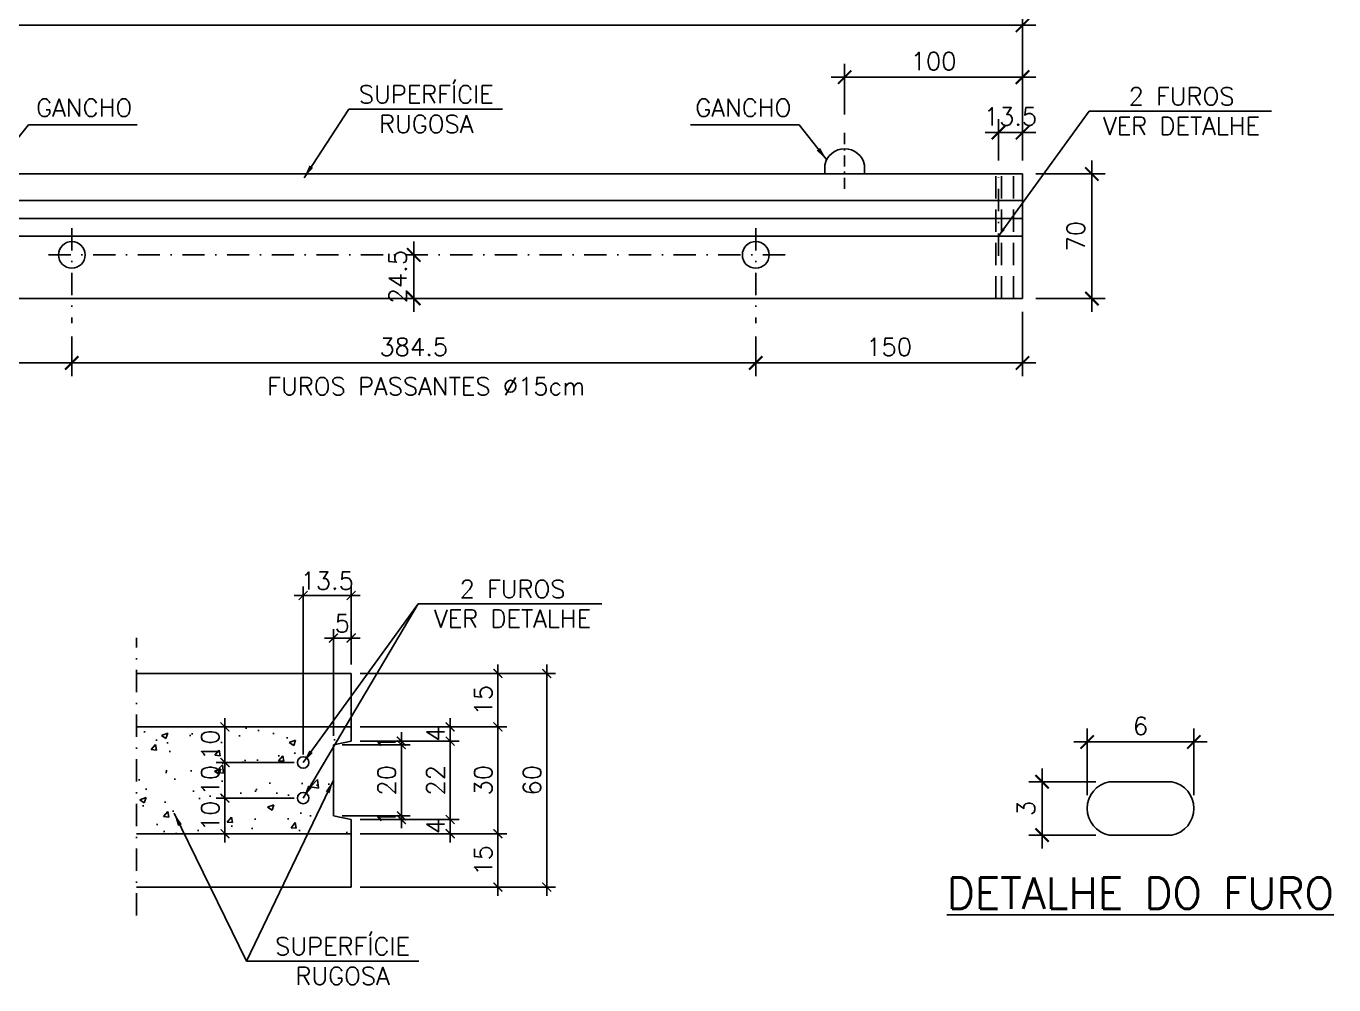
# Model space of a CAD drawing. Header units: centimetres. Extents: x 1658 to 6058, y 7962 to 9447.
# Drawn here: x 2266 to 3001, y 8401 to 8939 of the extents above; entities that cross this region are included whole.
import ezdxf

# ---------------------------------------------------------------- set-up
doc = ezdxf.new("R2010")
doc.units = ezdxf.units.CM
doc.header["$LTSCALE"] = 50
doc.header["$MEASUREMENT"] = 0
doc.header["$PDMODE"] = 67
doc.linetypes.add('DASHDOT', pattern=[1, 0.5, -0.25, 0, -0.25])
doc.linetypes.add('HIDDEN', pattern=[0.375, 0.25, -0.125])
for name, color, linetype in [('COTAS-PRECON', 1, 'Continuous'), ('HACHURAS-PRECON', 1, 'Continuous'), ('LINHA TRACEJADO-PRECON', 1, 'HIDDEN'), ('LINHA-01-PRECON', 1, 'Continuous'), ('LINHA-02-PRECON', 2, 'Continuous'), ('LINHA-03-PRECON', 3, 'Continuous'), ('LINHA-04-PRECON', 4, 'Continuous')]:
    doc.layers.add(name, color=color, linetype=linetype)
doc.styles.get("Standard").update_dxf_attribs({"font": 'romans.shx'})
doc.linetypes.add('ZIGZAG', pattern='A,0.0001,-0.2,[131,ltypeshp.shx,S=0.2,R=0,X=-0.2,Y=0],-0.4,[131,ltypeshp.shx,S=0.2,R=180,X=0.2,Y=0],-0.2', length=0.8001)
doc.dimstyles.new('ESC50-25', dxfattribs={"dimscale": 50, "dimtxt": 0.2, "dimasz": 0.1, "dimexe": 0.1, "dimexo": 0.1, "dimgap": 0.065, "dimtad": 1, "dimdec": 1, "dimlfac": 0.5, "dimzin": 12, "dimdsep": 46, "dimtxsty": 'Standard', "dimblk": 'ARCHTICK', "dimcen": 0.09, "dimdle": 0.1, "dimclrd": 256, "dimclre": 256, "dimclrt": 2, "dimaunit": 1, "dimazin": 0, "dimtfac": 1, "dimtdec": 1, "dimtix": 1, "dimtmove": 1, "dimatfit": 3, "dimfxl": 1, "dimtolj": 1, "dimtzin": 0, "dimlwd": -1, "dimlwe": -1, "dimarcsym": 0})
doc.dimstyles.new('ESC50-50', dxfattribs={"dimscale": 50, "dimtxt": 0.2, "dimasz": 0.15, "dimexe": 0.15, "dimexo": 0.15, "dimgap": 0.08, "dimtad": 1, "dimdec": 1, "dimzin": 12, "dimdsep": 46, "dimtxsty": 'Standard', "dimblk": 'ARCHTICK', "dimcen": 0.09, "dimdle": 0.15, "dimclrd": 256, "dimclre": 256, "dimclrt": 2, "dimazin": 3, "dimtfac": 1, "dimtdec": 1, "dimtix": 1, "dimtmove": 2, "dimatfit": 2, "dimfxl": 0.15, "dimtolj": 1, "dimtzin": 0, "dimarcsym": 0})
doc.dimstyles.new('ESC50-50 (10x)', dxfattribs={"dimscale": 50, "dimtxt": 0.2, "dimasz": 0.15, "dimexe": 0.15, "dimexo": 0.15, "dimgap": 0.08, "dimtad": 1, "dimlfac": 0.1, "dimzin": 12, "dimdsep": 46, "dimtxsty": 'Standard', "dimblk": 'ARCHTICK', "dimcen": 0.09, "dimdle": 0.15, "dimclrd": 256, "dimclre": 256, "dimclrt": 2, "dimazin": 3, "dimtfac": 1, "dimtix": 1, "dimtmove": 0, "dimatfit": 2, "dimfxl": 0.15, "dimtolj": 1, "dimtzin": 0, "dimarcsym": 0})

# ---------------------------------------------------------------- blocks, each defined once
blk = doc.blocks.new('_ArchTick')
at = {"color": 0, "linetype": 'ByBlock', "const_width": 0.15}
blk.add_lwpolyline([(-0.5, -0.5), (0.5, 0.5)], dxfattribs=at)
blk = doc.blocks.new('*D20')
at = {"layer": 'Defpoints', "color": 0, "transparency": 16777216}
for p in [(2922.65, 8537.09), (2862.65, 8499.76), (2922.65, 8499.76)]:
    blk.add_point(p, dxfattribs=at)
at = {"layer": 'LINHA-01-PRECON', "lineweight": -2, "transparency": 16777216}
for p, q in [((2862.65, 8507.26), (2862.65, 8544.59)), ((2922.65, 8507.26), (2922.65, 8544.59)), ((2855.15, 8537.09), (2930.15, 8537.09))]:
    blk.add_line(p, q, dxfattribs=at)
at = {"layer": 'LINHA-01-PRECON', "lineweight": -2, "transparency": 16777216, "xscale": 7.5, "yscale": 7.5, "zscale": 7.5, "rotation": 180}
blk.add_blockref('_ArchTick', (2862.65, 8537.09), dxfattribs=at)
at = {"layer": 'LINHA-01-PRECON', "lineweight": -2, "transparency": 16777216, "xscale": 7.5, "yscale": 7.5, "zscale": 7.5}
blk.add_blockref('_ArchTick', (2922.65, 8537.09), dxfattribs=at)
at = {"layer": 'LINHA-01-PRECON', "color": 2, "transparency": 16777216, "insert": (2892.65, 8546.09), "char_height": 10, "attachment_point": 5}
blk.add_mtext('\\A1;6', dxfattribs=at)
blk = doc.blocks.new('*D21')
at = {"layer": 'Defpoints', "color": 0, "transparency": 16777216}
for p in [(2875.03, 8514.76), (2837.27, 8484.76), (2875.03, 8484.76)]:
    blk.add_point(p, dxfattribs=at)
at = {"layer": 'LINHA-01-PRECON', "lineweight": -2, "transparency": 16777216}
for p, q in [((2837.27, 8522.26), (2837.27, 8477.26)), ((2867.53, 8514.76), (2829.77, 8514.76)), ((2867.53, 8484.76), (2829.77, 8484.76))]:
    blk.add_line(p, q, dxfattribs=at)
at = {"layer": 'LINHA-01-PRECON', "lineweight": -2, "transparency": 16777216, "xscale": 7.5, "yscale": 7.5, "zscale": 7.5}
for p, rotation in [((2837.27, 8514.76), 90), ((2837.27, 8484.76), 270)]:
    blk.add_blockref('_ArchTick', p, dxfattribs=dict(at, rotation=rotation))
at = {"layer": 'LINHA-01-PRECON', "color": 2, "transparency": 16777216, "insert": (2828.27, 8499.76), "char_height": 10, "attachment_point": 5, "rotation": 90}
blk.add_mtext('\\A1;3', dxfattribs=at)
blk = doc.blocks.new('*D25')
at = {"layer": 'COTAS-PRECON', "lineweight": -2, "transparency": 16777216}
for p, q in [((2141.81, 8863.81), (2141.81, 8947.36)), ((2826.31, 8863.81), (2826.31, 8947.36)), ((2134.31, 8939.86), (2833.81, 8939.86))]:
    blk.add_line(p, q, dxfattribs=at)
at = {"layer": 'Defpoints', "color": 0, "transparency": 16777216}
for p in [(2826.31, 8939.86), (2141.81, 8856.31), (2826.31, 8856.31)]:
    blk.add_point(p, dxfattribs=at)
at = {"layer": 'COTAS-PRECON', "lineweight": -2, "transparency": 16777216, "xscale": 7.5, "yscale": 7.5, "zscale": 7.5, "rotation": 180}
blk.add_blockref('_ArchTick', (2141.81, 8939.86), dxfattribs=at)
at = {"layer": 'COTAS-PRECON', "lineweight": -2, "transparency": 16777216, "xscale": 7.5, "yscale": 7.5, "zscale": 7.5}
blk.add_blockref('_ArchTick', (2826.31, 8939.86), dxfattribs=at)
at = {"layer": 'COTAS-PRECON', "color": 2, "transparency": 16777216, "insert": (2484.06, 8948.86), "char_height": 10, "attachment_point": 5}
blk.add_mtext('\\A1;684.5', dxfattribs=at)
blk = doc.blocks.new('*D41')
at = {"layer": 'COTAS-PRECON', "lineweight": -2, "transparency": 16777216}
for p, q in [((2865.27, 8863.81), (2865.27, 8778.81)), ((2833.81, 8856.31), (2872.77, 8856.31)), ((2833.81, 8786.31), (2872.77, 8786.31))]:
    blk.add_line(p, q, dxfattribs=at)
at = {"layer": 'Defpoints', "color": 0, "transparency": 16777216}
for p in [(2826.31, 8856.31), (2826.31, 8786.31), (2865.27, 8786.31)]:
    blk.add_point(p, dxfattribs=at)
at = {"layer": 'COTAS-PRECON', "lineweight": -2, "transparency": 16777216, "xscale": 7.5, "yscale": 7.5, "zscale": 7.5}
for p, rotation in [((2865.27, 8856.31), 90), ((2865.27, 8786.31), 270)]:
    blk.add_blockref('_ArchTick', p, dxfattribs=dict(at, rotation=rotation))
at = {"layer": 'COTAS-PRECON', "color": 2, "transparency": 16777216, "insert": (2856.27, 8821.31), "char_height": 10, "attachment_point": 5, "rotation": 90}
blk.add_mtext('\\A1;70', dxfattribs=at)
blk = doc.blocks.new('*D42')
at = {"layer": 'COTAS-PRECON', "lineweight": -2, "transparency": 16777216}
for p, q in [((2726.31, 8889.78), (2726.31, 8918.18)), ((2826.31, 8863.81), (2826.31, 8918.18)), ((2833.81, 8910.68), (2718.81, 8910.68))]:
    blk.add_line(p, q, dxfattribs=at)
at = {"layer": 'Defpoints', "color": 0, "transparency": 16777216}
for p in [(2726.31, 8910.68), (2726.31, 8882.28), (2826.31, 8856.31)]:
    blk.add_point(p, dxfattribs=at)
at = {"layer": 'COTAS-PRECON', "lineweight": -2, "transparency": 16777216, "xscale": 7.5, "yscale": 7.5, "zscale": 7.5, "rotation": 180}
blk.add_blockref('_ArchTick', (2726.31, 8910.68), dxfattribs=at)
at = {"layer": 'COTAS-PRECON', "lineweight": -2, "transparency": 16777216, "xscale": 7.5, "yscale": 7.5, "zscale": 7.5}
blk.add_blockref('_ArchTick', (2826.31, 8910.68), dxfattribs=at)
at = {"layer": 'COTAS-PRECON', "color": 2, "transparency": 16777216, "insert": (2776.31, 8919.68), "char_height": 10, "attachment_point": 5}
blk.add_mtext('\\A1;100', dxfattribs=at)
blk = doc.blocks.new('*D43')
at = {"layer": 'COTAS-PRECON', "lineweight": -2, "transparency": 16777216}
for p, q in [((2812.79, 8863.81), (2812.79, 8887.07)), ((2826.31, 8863.81), (2826.31, 8887.07)), ((2812.79, 8879.57), (2805.29, 8879.57)), ((2826.31, 8879.57), (2812.79, 8879.57)), ((2826.31, 8879.57), (2833.81, 8879.57))]:
    blk.add_line(p, q, dxfattribs=at)
at = {"layer": 'Defpoints', "color": 0, "transparency": 16777216}
for p in [(2812.79, 8879.57), (2812.79, 8856.31), (2826.31, 8856.31)]:
    blk.add_point(p, dxfattribs=at)
at = {"layer": 'COTAS-PRECON', "lineweight": -2, "transparency": 16777216, "xscale": 7.5, "yscale": 7.5, "zscale": 7.5}
blk.add_blockref('_ArchTick', (2812.79, 8879.57), dxfattribs=at)
at = {"layer": 'COTAS-PRECON', "lineweight": -2, "transparency": 16777216, "xscale": 7.5, "yscale": 7.5, "zscale": 7.5, "rotation": 180}
blk.add_blockref('_ArchTick', (2826.31, 8879.57), dxfattribs=at)
at = {"layer": 'COTAS-PRECON', "color": 2, "transparency": 16777216, "insert": (2819.55, 8888.57), "char_height": 10, "attachment_point": 5}
blk.add_mtext('\\A1;13.5', dxfattribs=at)
blk = doc.blocks.new('*D94')
at = {"layer": 'COTAS-PRECON', "transparency": 16777216}
for p, q in [((2531.37, 8580.56), (2531.37, 8540.56)), ((2453.89, 8575.56), (2536.37, 8575.56)), ((2453.89, 8545.56), (2536.37, 8545.56))]:
    blk.add_line(p, q, dxfattribs=at)
at = {"layer": 'Defpoints', "color": 0, "transparency": 16777216}
for p in [(2448.89, 8575.56), (2448.89, 8545.56), (2531.37, 8545.56)]:
    blk.add_point(p, dxfattribs=at)
at = {"layer": 'COTAS-PRECON', "transparency": 16777216, "xscale": 5, "yscale": 5, "zscale": 5}
for p, rotation in [((2531.37, 8575.56), 90), ((2531.37, 8545.56), 270)]:
    blk.add_blockref('_ArchTick', p, dxfattribs=dict(at, rotation=rotation))
at = {"layer": 'COTAS-PRECON', "color": 2, "transparency": 16777216, "insert": (2523.12, 8560.56), "char_height": 10, "attachment_point": 5, "rotation": 90}
blk.add_mtext('\\A1;15', dxfattribs=at)
blk = doc.blocks.new('*D98')
at = {"layer": 'COTAS-PRECON', "transparency": 16777216}
for p, q in [((2531.37, 8550.56), (2531.37, 8480.56)), ((2453.89, 8545.56), (2536.37, 8545.56)), ((2453.89, 8485.56), (2536.37, 8485.56))]:
    blk.add_line(p, q, dxfattribs=at)
at = {"layer": 'Defpoints', "color": 0, "transparency": 16777216}
for p in [(2448.89, 8545.56), (2448.89, 8485.56), (2531.37, 8485.56)]:
    blk.add_point(p, dxfattribs=at)
at = {"layer": 'COTAS-PRECON', "transparency": 16777216, "xscale": 5, "yscale": 5, "zscale": 5}
for p, rotation in [((2531.37, 8545.56), 90), ((2531.37, 8485.56), 270)]:
    blk.add_blockref('_ArchTick', p, dxfattribs=dict(at, rotation=rotation))
at = {"layer": 'COTAS-PRECON', "color": 2, "transparency": 16777216, "insert": (2523.12, 8515.56), "char_height": 10, "attachment_point": 5, "rotation": 90}
blk.add_mtext('\\A1;30', dxfattribs=at)
blk = doc.blocks.new('*D99')
at = {"layer": 'COTAS-PRECON', "transparency": 16777216}
for p, q in [((2453.89, 8485.56), (2536.37, 8485.56)), ((2531.37, 8490.56), (2531.37, 8450.56)), ((2453.89, 8455.56), (2536.37, 8455.56))]:
    blk.add_line(p, q, dxfattribs=at)
at = {"layer": 'Defpoints', "color": 0, "transparency": 16777216}
for p in [(2448.89, 8485.56), (2448.89, 8455.56), (2531.37, 8455.56)]:
    blk.add_point(p, dxfattribs=at)
at = {"layer": 'COTAS-PRECON', "transparency": 16777216, "xscale": 5, "yscale": 5, "zscale": 5}
for p, rotation in [((2531.37, 8485.56), 90), ((2531.37, 8455.56), 270)]:
    blk.add_blockref('_ArchTick', p, dxfattribs=dict(at, rotation=rotation))
at = {"layer": 'COTAS-PRECON', "color": 2, "transparency": 16777216, "insert": (2523.12, 8470.56), "char_height": 10, "attachment_point": 5, "rotation": 90}
blk.add_mtext('\\A1;15', dxfattribs=at)
blk = doc.blocks.new('*D100')
at = {"layer": 'COTAS-PRECON', "transparency": 16777216}
for p, q in [((2504.51, 8545.56), (2504.51, 8550.56)), ((2453.89, 8545.56), (2509.51, 8545.56)), ((2504.51, 8545.56), (2504.51, 8537.56)), ((2453.89, 8537.56), (2509.51, 8537.56)), ((2504.51, 8537.56), (2504.51, 8532.56))]:
    blk.add_line(p, q, dxfattribs=at)
at = {"layer": 'Defpoints', "color": 0, "transparency": 16777216}
for p in [(2448.89, 8545.56), (2448.89, 8537.56), (2504.51, 8537.56)]:
    blk.add_point(p, dxfattribs=at)
at = {"layer": 'COTAS-PRECON', "transparency": 16777216, "xscale": 5, "yscale": 5, "zscale": 5}
for p, rotation in [((2504.51, 8545.56), 270), ((2504.51, 8537.56), 90)]:
    blk.add_blockref('_ArchTick', p, dxfattribs=dict(at, rotation=rotation))
at = {"layer": 'COTAS-PRECON', "color": 2, "transparency": 16777216, "insert": (2496.26, 8541.56), "char_height": 10, "attachment_point": 5, "rotation": 90}
blk.add_mtext('\\A1;4', dxfattribs=at)
blk = doc.blocks.new('*D101')
at = {"layer": 'COTAS-PRECON', "transparency": 16777216}
for p, q in [((2453.89, 8537.56), (2509.51, 8537.56)), ((2504.51, 8542.56), (2504.51, 8488.56)), ((2453.89, 8493.56), (2509.51, 8493.56))]:
    blk.add_line(p, q, dxfattribs=at)
at = {"layer": 'Defpoints', "color": 0, "transparency": 16777216}
for p in [(2448.89, 8537.56), (2448.89, 8493.56), (2504.51, 8493.56)]:
    blk.add_point(p, dxfattribs=at)
at = {"layer": 'COTAS-PRECON', "transparency": 16777216, "xscale": 5, "yscale": 5, "zscale": 5}
for p, rotation in [((2504.51, 8537.56), 90), ((2504.51, 8493.56), 270)]:
    blk.add_blockref('_ArchTick', p, dxfattribs=dict(at, rotation=rotation))
at = {"layer": 'COTAS-PRECON', "color": 2, "transparency": 16777216, "insert": (2496.26, 8515.56), "char_height": 10, "attachment_point": 5, "rotation": 90}
blk.add_mtext('\\A1;22', dxfattribs=at)
blk = doc.blocks.new('*D102')
at = {"layer": 'COTAS-PRECON', "transparency": 16777216}
for p, q in [((2453.89, 8493.56), (2509.51, 8493.56)), ((2504.51, 8493.56), (2504.51, 8498.56)), ((2504.51, 8493.56), (2504.51, 8485.56)), ((2453.89, 8485.56), (2509.51, 8485.56)), ((2504.51, 8485.56), (2504.51, 8480.56))]:
    blk.add_line(p, q, dxfattribs=at)
at = {"layer": 'Defpoints', "color": 0, "transparency": 16777216}
for p in [(2448.89, 8493.56), (2448.89, 8485.56), (2504.51, 8485.56)]:
    blk.add_point(p, dxfattribs=at)
at = {"layer": 'COTAS-PRECON', "transparency": 16777216, "xscale": 5, "yscale": 5, "zscale": 5}
for p, rotation in [((2504.51, 8493.56), 270), ((2504.51, 8485.56), 90)]:
    blk.add_blockref('_ArchTick', p, dxfattribs=dict(at, rotation=rotation))
at = {"layer": 'COTAS-PRECON', "color": 2, "transparency": 16777216, "insert": (2496.26, 8489.56), "char_height": 10, "attachment_point": 5, "rotation": 90}
blk.add_mtext('\\A1;4', dxfattribs=at)
blk = doc.blocks.new('*D103')
at = {"layer": 'COTAS-PRECON', "transparency": 16777216}
for p, q in [((2558.81, 8580.56), (2558.81, 8450.56)), ((2453.89, 8575.56), (2563.81, 8575.56)), ((2453.89, 8455.56), (2563.81, 8455.56))]:
    blk.add_line(p, q, dxfattribs=at)
at = {"layer": 'Defpoints', "color": 0, "transparency": 16777216}
for p in [(2448.89, 8575.56), (2448.89, 8455.56), (2558.81, 8455.56)]:
    blk.add_point(p, dxfattribs=at)
at = {"layer": 'COTAS-PRECON', "transparency": 16777216, "xscale": 5, "yscale": 5, "zscale": 5}
for p, rotation in [((2558.81, 8575.56), 90), ((2558.81, 8455.56), 270)]:
    blk.add_blockref('_ArchTick', p, dxfattribs=dict(at, rotation=rotation))
at = {"layer": 'COTAS-PRECON', "color": 2, "transparency": 16777216, "insert": (2550.56, 8515.56), "char_height": 10, "attachment_point": 5, "rotation": 90}
blk.add_mtext('\\A1;60', dxfattribs=at)
blk = doc.blocks.new('*D104')
at = {"layer": 'COTAS-PRECON', "transparency": 16777216}
for p, q in [((2438.89, 8595.49), (2433.89, 8595.49)), ((2438.89, 8540.56), (2438.89, 8600.49)), ((2448.89, 8595.49), (2438.89, 8595.49)), ((2448.89, 8580.56), (2448.89, 8600.49)), ((2448.89, 8595.49), (2453.89, 8595.49))]:
    blk.add_line(p, q, dxfattribs=at)
at = {"layer": 'Defpoints', "color": 0, "transparency": 16777216}
for p in [(2438.89, 8595.49), (2448.89, 8575.56), (2438.89, 8535.56)]:
    blk.add_point(p, dxfattribs=at)
at = {"layer": 'COTAS-PRECON', "transparency": 16777216, "xscale": 5, "yscale": 5, "zscale": 5}
blk.add_blockref('_ArchTick', (2438.89, 8595.49), dxfattribs=at)
at = {"layer": 'COTAS-PRECON', "transparency": 16777216, "xscale": 5, "yscale": 5, "zscale": 5, "rotation": 180}
blk.add_blockref('_ArchTick', (2448.89, 8595.49), dxfattribs=at)
at = {"layer": 'COTAS-PRECON', "color": 2, "transparency": 16777216, "insert": (2443.89, 8603.74), "char_height": 10, "attachment_point": 5}
blk.add_mtext('\\A1;5', dxfattribs=at)
blk = doc.blocks.new('*D105')
at = {"layer": 'COTAS-PRECON', "transparency": 16777216}
for p, q in [((2421.89, 8530.56), (2421.89, 8624.44)), ((2448.89, 8580.56), (2448.89, 8624.44)), ((2421.89, 8619.44), (2416.89, 8619.44)), ((2448.89, 8619.44), (2421.89, 8619.44)), ((2448.89, 8619.44), (2453.89, 8619.44))]:
    blk.add_line(p, q, dxfattribs=at)
at = {"layer": 'Defpoints', "color": 0, "transparency": 16777216}
for p in [(2421.89, 8619.44), (2448.89, 8575.56), (2421.89, 8525.56)]:
    blk.add_point(p, dxfattribs=at)
at = {"layer": 'COTAS-PRECON', "transparency": 16777216, "xscale": 5, "yscale": 5, "zscale": 5}
blk.add_blockref('_ArchTick', (2421.89, 8619.44), dxfattribs=at)
at = {"layer": 'COTAS-PRECON', "transparency": 16777216, "xscale": 5, "yscale": 5, "zscale": 5, "rotation": 180}
blk.add_blockref('_ArchTick', (2448.89, 8619.44), dxfattribs=at)
at = {"layer": 'COTAS-PRECON', "color": 2, "transparency": 16777216, "insert": (2435.39, 8627.69), "char_height": 10, "attachment_point": 5}
blk.add_mtext('\\A1;13.5', dxfattribs=at)
blk = doc.blocks.new('*D95')
at = {"layer": 'COTAS-PRECON', "transparency": 16777216}
for p, q in [((2443.89, 8535.56), (2482.09, 8535.56)), ((2453.89, 8537.56), (2482.09, 8537.56)), ((2477.09, 8537.56), (2477.09, 8542.56)), ((2477.09, 8537.56), (2477.09, 8535.56)), ((2477.09, 8535.56), (2477.09, 8530.56))]:
    blk.add_line(p, q, dxfattribs=at)
at = {"layer": 'Defpoints', "color": 0, "transparency": 16777216}
for p in [(2438.89, 8535.56), (2448.89, 8537.56), (2477.09, 8535.56)]:
    blk.add_point(p, dxfattribs=at)
at = {"layer": 'COTAS-PRECON', "transparency": 16777216, "xscale": 5, "yscale": 5, "zscale": 5}
for p, rotation in [((2477.09, 8537.56), 270), ((2477.09, 8535.56), 90)]:
    blk.add_blockref('_ArchTick', p, dxfattribs=dict(at, rotation=rotation))
at = {"layer": 'COTAS-PRECON', "color": 2, "transparency": 16777216, "insert": (2468.84, 8536.56), "char_height": 10, "attachment_point": 5, "rotation": 90}
blk.add_mtext('\\A1;1', dxfattribs=at)
blk = doc.blocks.new('*D96')
at = {"layer": 'COTAS-PRECON', "transparency": 16777216}
for p, q in [((2443.89, 8535.56), (2482.09, 8535.56)), ((2477.09, 8540.56), (2477.09, 8490.56)), ((2443.89, 8495.56), (2482.09, 8495.56))]:
    blk.add_line(p, q, dxfattribs=at)
at = {"layer": 'Defpoints', "color": 0, "transparency": 16777216}
for p in [(2438.89, 8535.56), (2438.89, 8495.56), (2477.09, 8495.56)]:
    blk.add_point(p, dxfattribs=at)
at = {"layer": 'COTAS-PRECON', "transparency": 16777216, "xscale": 5, "yscale": 5, "zscale": 5}
for p, rotation in [((2477.09, 8535.56), 90), ((2477.09, 8495.56), 270)]:
    blk.add_blockref('_ArchTick', p, dxfattribs=dict(at, rotation=rotation))
at = {"layer": 'COTAS-PRECON', "color": 2, "transparency": 16777216, "insert": (2468.84, 8515.56), "char_height": 10, "attachment_point": 5, "rotation": 90}
blk.add_mtext('\\A1;20', dxfattribs=at)
blk = doc.blocks.new('*D97')
at = {"layer": 'COTAS-PRECON', "transparency": 16777216}
for p, q in [((2477.09, 8495.56), (2477.09, 8500.56)), ((2443.89, 8495.56), (2482.09, 8495.56)), ((2453.89, 8493.56), (2482.09, 8493.56)), ((2477.09, 8495.56), (2477.09, 8493.56)), ((2477.09, 8493.56), (2477.09, 8488.56))]:
    blk.add_line(p, q, dxfattribs=at)
at = {"layer": 'Defpoints', "color": 0, "transparency": 16777216}
for p in [(2438.89, 8495.56), (2448.89, 8493.56), (2477.09, 8493.56)]:
    blk.add_point(p, dxfattribs=at)
at = {"layer": 'COTAS-PRECON', "transparency": 16777216, "xscale": 5, "yscale": 5, "zscale": 5}
for p, rotation in [((2477.09, 8495.56), 270), ((2477.09, 8493.56), 90)]:
    blk.add_blockref('_ArchTick', p, dxfattribs=dict(at, rotation=rotation))
at = {"layer": 'COTAS-PRECON', "color": 2, "transparency": 16777216, "insert": (2468.84, 8494.56), "char_height": 10, "attachment_point": 5, "rotation": 90}
blk.add_mtext('\\A1;1', dxfattribs=at)
blk = doc.blocks.new('*D106')
at = {"layer": 'COTAS-PRECON', "transparency": 16777216}
for p, q in [((2377.91, 8545.56), (2377.91, 8550.56)), ((2377.91, 8545.56), (2377.91, 8525.56)), ((2416.89, 8525.56), (2372.91, 8525.56)), ((2377.91, 8525.56), (2377.91, 8520.56))]:
    blk.add_line(p, q, dxfattribs=at)
at = {"layer": 'Defpoints', "color": 0, "transparency": 16777216}
for p in [(2377.91, 8545.56), (2377.91, 8525.56), (2421.89, 8525.56)]:
    blk.add_point(p, dxfattribs=at)
at = {"layer": 'COTAS-PRECON', "transparency": 16777216, "xscale": 5, "yscale": 5, "zscale": 5}
for p, rotation in [((2377.91, 8545.56), 270), ((2377.91, 8525.56), 90)]:
    blk.add_blockref('_ArchTick', p, dxfattribs=dict(at, rotation=rotation))
at = {"layer": 'COTAS-PRECON', "color": 2, "transparency": 16777216, "insert": (2369.66, 8535.56), "char_height": 10, "attachment_point": 5, "rotation": 90}
blk.add_mtext('\\A1;10', dxfattribs=at)
blk = doc.blocks.new('*D107')
at = {"layer": 'COTAS-PRECON', "transparency": 16777216}
for p, q in [((2377.91, 8525.56), (2377.91, 8530.56)), ((2416.89, 8525.56), (2372.91, 8525.56)), ((2377.91, 8525.56), (2377.91, 8505.56)), ((2416.89, 8505.56), (2372.91, 8505.56)), ((2377.91, 8505.56), (2377.91, 8500.56))]:
    blk.add_line(p, q, dxfattribs=at)
at = {"layer": 'Defpoints', "color": 0, "transparency": 16777216}
for p in [(2421.89, 8525.56), (2377.91, 8505.56), (2421.89, 8505.56)]:
    blk.add_point(p, dxfattribs=at)
at = {"layer": 'COTAS-PRECON', "transparency": 16777216, "xscale": 5, "yscale": 5, "zscale": 5}
for p, rotation in [((2377.91, 8525.56), 270), ((2377.91, 8505.56), 90)]:
    blk.add_blockref('_ArchTick', p, dxfattribs=dict(at, rotation=rotation))
at = {"layer": 'COTAS-PRECON', "color": 2, "transparency": 16777216, "insert": (2369.66, 8515.56), "char_height": 10, "attachment_point": 5, "rotation": 90}
blk.add_mtext('\\A1;10', dxfattribs=at)
blk = doc.blocks.new('*D108')
at = {"layer": 'COTAS-PRECON', "transparency": 16777216}
for p, q in [((2377.91, 8505.56), (2377.91, 8510.56)), ((2416.89, 8505.56), (2372.91, 8505.56)), ((2377.91, 8505.56), (2377.91, 8485.56)), ((2377.91, 8485.56), (2377.91, 8480.56))]:
    blk.add_line(p, q, dxfattribs=at)
at = {"layer": 'Defpoints', "color": 0, "transparency": 16777216}
for p in [(2421.89, 8505.56), (2377.91, 8485.56), (2377.91, 8485.56)]:
    blk.add_point(p, dxfattribs=at)
at = {"layer": 'COTAS-PRECON', "transparency": 16777216, "xscale": 5, "yscale": 5, "zscale": 5}
for p, rotation in [((2377.91, 8505.56), 270), ((2377.91, 8485.56), 90)]:
    blk.add_blockref('_ArchTick', p, dxfattribs=dict(at, rotation=rotation))
at = {"layer": 'COTAS-PRECON', "color": 2, "transparency": 16777216, "insert": (2369.66, 8495.56), "char_height": 10, "attachment_point": 5, "rotation": 90}
blk.add_mtext('\\A1;10', dxfattribs=at)
blk = doc.blocks.new('*D162')
at = {"layer": 'COTAS-PRECON', "lineweight": -2, "transparency": 16777216}
for p, q in [((2141.81, 8778.81), (2141.81, 8742.61)), ((2291.81, 8765.03), (2291.81, 8742.61)), ((2134.31, 8750.11), (2299.31, 8750.11))]:
    blk.add_line(p, q, dxfattribs=at)
at = {"layer": 'Defpoints', "color": 0, "transparency": 16777216}
for p in [(2141.81, 8786.31), (2291.81, 8772.53), (2291.81, 8750.11)]:
    blk.add_point(p, dxfattribs=at)
at = {"layer": 'COTAS-PRECON', "lineweight": -2, "transparency": 16777216, "xscale": 7.5, "yscale": 7.5, "zscale": 7.5, "rotation": 180}
blk.add_blockref('_ArchTick', (2141.81, 8750.11), dxfattribs=at)
at = {"layer": 'COTAS-PRECON', "lineweight": -2, "transparency": 16777216, "xscale": 7.5, "yscale": 7.5, "zscale": 7.5}
blk.add_blockref('_ArchTick', (2291.81, 8750.11), dxfattribs=at)
at = {"layer": 'COTAS-PRECON', "color": 2, "transparency": 16777216, "insert": (2216.81, 8759.11), "char_height": 10, "attachment_point": 5}
blk.add_mtext('\\A1;150', dxfattribs=at)
blk = doc.blocks.new('*D163')
at = {"layer": 'COTAS-PRECON', "lineweight": -2, "transparency": 16777216}
for p, q in [((2291.81, 8765.03), (2291.81, 8742.61)), ((2676.31, 8765.03), (2676.31, 8742.61)), ((2284.31, 8750.11), (2683.81, 8750.11))]:
    blk.add_line(p, q, dxfattribs=at)
at = {"layer": 'Defpoints', "color": 0, "transparency": 16777216}
for p in [(2291.81, 8772.53), (2676.31, 8772.53), (2676.31, 8750.11)]:
    blk.add_point(p, dxfattribs=at)
at = {"layer": 'COTAS-PRECON', "lineweight": -2, "transparency": 16777216, "xscale": 7.5, "yscale": 7.5, "zscale": 7.5, "rotation": 180}
blk.add_blockref('_ArchTick', (2291.81, 8750.11), dxfattribs=at)
at = {"layer": 'COTAS-PRECON', "lineweight": -2, "transparency": 16777216, "xscale": 7.5, "yscale": 7.5, "zscale": 7.5}
blk.add_blockref('_ArchTick', (2676.31, 8750.11), dxfattribs=at)
at = {"layer": 'COTAS-PRECON', "color": 2, "transparency": 16777216, "insert": (2484.06, 8759.11), "char_height": 10, "attachment_point": 5}
blk.add_mtext('\\A1;384.5', dxfattribs=at)
blk = doc.blocks.new('*D164')
at = {"layer": 'COTAS-PRECON', "lineweight": -2, "transparency": 16777216}
for p, q in [((2826.31, 8778.81), (2826.31, 8742.61)), ((2676.31, 8765.03), (2676.31, 8742.61)), ((2668.81, 8750.11), (2833.81, 8750.11))]:
    blk.add_line(p, q, dxfattribs=at)
at = {"layer": 'Defpoints', "color": 0, "transparency": 16777216}
for p in [(2826.31, 8786.31), (2676.31, 8772.53), (2826.31, 8750.11)]:
    blk.add_point(p, dxfattribs=at)
at = {"layer": 'COTAS-PRECON', "lineweight": -2, "transparency": 16777216, "xscale": 7.5, "yscale": 7.5, "zscale": 7.5, "rotation": 180}
blk.add_blockref('_ArchTick', (2676.31, 8750.11), dxfattribs=at)
at = {"layer": 'COTAS-PRECON', "lineweight": -2, "transparency": 16777216, "xscale": 7.5, "yscale": 7.5, "zscale": 7.5}
blk.add_blockref('_ArchTick', (2826.31, 8750.11), dxfattribs=at)
at = {"layer": 'COTAS-PRECON', "color": 2, "transparency": 16777216, "insert": (2751.31, 8759.11), "char_height": 10, "attachment_point": 5}
blk.add_mtext('\\A1;150', dxfattribs=at)
blk = doc.blocks.new('*D165')
at = {"layer": 'COTAS-PRECON', "lineweight": -2, "transparency": 16777216}
for p, q in [((2484.06, 8810.81), (2484.06, 8818.31)), ((2484.06, 8810.81), (2484.06, 8786.31)), ((2484.06, 8786.31), (2484.06, 8778.81))]:
    blk.add_line(p, q, dxfattribs=at)
at = {"layer": 'Defpoints', "color": 0, "transparency": 16777216}
for p in [(2484.06, 8810.81), (2484.06, 8786.31), (2484.06, 8786.31)]:
    blk.add_point(p, dxfattribs=at)
at = {"layer": 'COTAS-PRECON', "lineweight": -2, "transparency": 16777216, "xscale": 7.5, "yscale": 7.5, "zscale": 7.5}
for p, rotation in [((2484.06, 8810.81), 270), ((2484.06, 8786.31), 90)]:
    blk.add_blockref('_ArchTick', p, dxfattribs=dict(at, rotation=rotation))
at = {"layer": 'COTAS-PRECON', "color": 2, "transparency": 16777216, "insert": (2475.06, 8798.56), "char_height": 10, "attachment_point": 5, "rotation": 90}
blk.add_mtext('\\A1;24.5', dxfattribs=at)

msp = doc.modelspace()

# ---------------------------------------------------------------- hatches: boundary and pattern name
at = {"layer": 'HACHURAS-PRECON'}
h = msp.add_hatch(dxfattribs=at)
h.set_pattern_fill('AR-CONC', color=256, scale=5)
h.set_pattern_definition([(50, (3500.198, 8726.952), (35.863, -3.1376), [3.75, -41.25]), (355, (3500.198, 8726.952), (-6.9376, 37.6096), [3, -33]), (100.4514, (3503.187, 8726.69), (28.9254, 34.472), [3.187, -35.0571]), (46.184, (3500.2, 8736.95), (53.362, -8.276), [5.625, -61.875]), (96.6356, (3504.645, 8736.26), (46.733, 48.706), [4.7805, -52.5857]), (351.184, (3500.2, 8736.95), (46.733, 48.706), [4.5, -49.5]), (21, (3505.198, 8734.452), (29.84535, -20.13094), [3.75, -41.25]), (326, (3505.198, 8734.452), (12.1658, 36.2575), [3, -33]), (71.4514, (3507.685, 8732.775), (42.0111, 16.1266), [3.187, -35.0571]), (37.5, (3500.198, 8726.952), (0.60799, 16.64469), [0, -32.6, 0, -33.5, 0, -33.125]), (7.5, (3500.198, 8726.952), (13.15348, 19.72059), [0, -19.1, 0, -31.85, 0, -12.625]), (327.5, (3489.048, 8726.952), (26.69112, -1.12774), [0, -12.5, 0, -39, 0, -51.75]), (317.5, (3484.048, 8726.952), (29.1593, 5.00525), [0, -16.25, 0, -25.9, 0, -36.75])])
h.paths.add_polyline_path([(2448.89, 8485.561), (2448.89, 8493.561), (2438.89, 8495.561), (2438.89, 8535.561), (2448.89, 8537.561), (2448.89, 8545.561), (2328.147, 8545.561), (2328.147, 8485.561)])
h.paths.add_polyline_path([(2425.09, 8505.561, -1), (2418.69, 8505.561, -1)], flags=16)
h.paths.add_polyline_path([(2418.69, 8525.561, -1), (2425.09, 8525.561, -1)], flags=16)
h.paths.add_polyline_path([(2377.16, 8525.68), (2362.16, 8525.68), (2362.16, 8545.442), (2377.16, 8545.442)], flags=24)
h.paths.add_polyline_path([(2377.16, 8505.68), (2362.16, 8505.68), (2362.16, 8525.442), (2377.16, 8525.442)], flags=24)
h.paths.add_polyline_path([(2377.16, 8485.68), (2362.16, 8485.68), (2362.16, 8505.442), (2377.16, 8505.442)], flags=24)

# ---------------------------------------------------------------- linework, layer by layer
at = {"layer": 'LINHA TRACEJADO-PRECON'}
for p, q in [((2811.21, 8786.311), (2811.21, 8856.311)), ((2814.41, 8786.311), (2814.41, 8856.311)), ((2821.31, 8786.311), (2821.31, 8856.311))]:
    msp.add_line(p, q, dxfattribs=at)
at = {"layer": 'LINHA-01-PRECON', "linetype": 'DASHDOT', "ltscale": 0.25}
msp.add_line((2726.31, 8847.888), (2726.31, 8882.28), dxfattribs=at)
at = {"layer": 'LINHA-01-PRECON', "linetype": 'DASHDOT', "ltscale": 0.5}
for p, q in [((2812.786, 8810.311), (2812.786, 8856.311)), ((2291.81, 8825.873), (2291.81, 8772.527)), ((2676.31, 8825.873), (2676.31, 8772.527)), ((2692.787, 8810.811), (2273.086, 8810.811))]:
    msp.add_line(p, q, dxfattribs=at)
at = {"layer": 'LINHA-01-PRECON', "color": 2, "linetype": 'DASHDOT', "ltscale": 0.5}
msp.add_lwpolyline([(2328.147, 8439.561), (2328.147, 8595.561)], dxfattribs=at)
at = {"layer": 'LINHA-02-PRECON'}
for p, q in [((2448.89, 8575.561), (2328.147, 8575.561)), ((2448.89, 8545.561), (2448.89, 8575.561)), ((2448.89, 8455.561), (2448.89, 8485.561)), ((2448.89, 8455.561), (2328.147, 8455.561))]:
    msp.add_line(p, q, dxfattribs=at)
for points in [[(2910.268, 8514.761), (2875.027, 8514.761)], [(2875.027, 8484.761), (2910.268, 8484.761)]]:
    msp.add_lwpolyline(points, dxfattribs=at)
for centre, start, end in [((2877.925, 8499.761), 100.932538, 259.067462), ((2907.37, 8499.761), 280.932538, 79.067462)]:
    msp.add_arc(centre, 15.277, start, end, dxfattribs=at)
at = {"layer": 'LINHA-03-PRECON', "linetype": 'ZIGZAG', "ltscale": 0.15}
msp.add_line((2141.81, 8856.311), (2826.31, 8856.311), dxfattribs=at)
at = {"layer": 'LINHA-03-PRECON'}
for p, q in [((2826.31, 8841.311), (2826.31, 8856.311)), ((2141.81, 8841.311), (2826.31, 8841.311)), ((2826.31, 8831.311), (2826.31, 8841.311)), ((2141.81, 8831.311), (2826.31, 8831.311)), ((2826.31, 8821.311), (2826.31, 8831.311)), ((2141.81, 8821.311), (2826.31, 8821.311)), ((2826.31, 8786.311), (2826.31, 8821.311)), ((2826.31, 8786.311), (2141.81, 8786.311)), ((2448.89, 8545.561), (2328.147, 8545.561)), ((2448.89, 8537.561), (2448.89, 8545.561)), ((2448.89, 8485.561), (2448.89, 8493.561)), ((2448.89, 8485.561), (2328.147, 8485.561))]:
    msp.add_line(p, q, dxfattribs=at)
at = {"layer": 'LINHA-03-PRECON', "linetype": 'ZIGZAG', "ltscale": 0.1}
for p, q in [((2438.89, 8535.561), (2448.89, 8537.561)), ((2438.89, 8495.561), (2438.89, 8535.561)), ((2448.89, 8493.561), (2438.89, 8495.561))]:
    msp.add_line(p, q, dxfattribs=at)
at = {"layer": 'LINHA-03-PRECON'}
for centre, radius in [((2291.81, 8810.811), 7.5), ((2676.31, 8810.811), 7.5), ((2421.89, 8525.561), 3.2), ((2421.89, 8505.561), 3.2)]:
    msp.add_circle(centre, radius, dxfattribs=at)
at = {"layer": 'LINHA-04-PRECON', "ltscale": 0.5}
msp.add_lwpolyline([(2715.082, 8856.311), (2715.082, 8861.311, -0.8160626), (2737.538, 8861.311), (2737.538, 8856.311)], format="xyb", dxfattribs=at)

# ---------------------------------------------------------------- texts
at = {"layer": 'LINHA-01-PRECON', "color": 2, "attachment_point": 5}
for s, insert, char_height in [('\\A1;SUPERFÍCIE\\PRUGOSA', (2491.065, 8892.71), 10), ('\\A1;2 FUROS\\PVER DETALHE', (2915.715, 8891.613), 10), ('\\A1;GANCHO', (2298.786, 8893.512), 10), ('\\A1;GANCHO', (2669.334, 8893.512), 10), ('\\A1;FUROS PASSANTES %%C15cm', (2491.065, 8736.998), 10), ('\\A1;2 FUROS\\PVER DETALHE', (2539.619, 8614.733), 10), ('\\A1;{\\L\\C4;DETALHE DO FURO}', (2892.576, 8452.154), 17.5), ('\\A1;SUPERFÍCIE\\PRUGOSA', (2444.025, 8413.944), 10)]:
    msp.add_mtext(s, dxfattribs=dict(at, insert=insert, char_height=char_height))

# ---------------------------------------------------------------- dimensions: what is measured, and where the dimension line sits
at = {"layer": 'COTAS-PRECON'}
for base, p1, p2, picture, middle in [((2826.31, 8939.86), (2141.81, 8856.311), (2826.31, 8856.311), '*D25', (2484.06, 8948.86)), ((2291.81, 8750.109), (2141.81, 8786.311), (2291.81, 8772.527), '*D162', (2216.81, 8759.109)), ((2826.31, 8750.109), (2676.31, 8772.527), (2826.31, 8786.311), '*D164', (2751.31, 8759.109)), ((2676.31, 8750.109), (2291.81, 8772.527), (2676.31, 8772.527), '*D163', (2484.06, 8759.109))]:
    dim = msp.add_linear_dim(base=base, p1=p1, p2=p2, dimstyle='ESC50-50', dxfattribs=at)
    dim.commit()
    dim.dimension.update_dxf_attribs({"geometry": picture, "text_midpoint": middle})
for base, p1, p2, angle, dimstyle, picture, middle in [((2726.31, 8910.676), (2826.31, 8856.311), (2726.31, 8882.28), 180, 'ESC50-50', '*D42', (2776.31, 8919.676)), ((2812.786, 8879.574), (2826.31, 8856.311), (2812.786, 8856.311), 180, 'ESC50-50', '*D43', (2819.548, 8888.574)), ((2865.271, 8786.311), (2826.31, 8856.311), (2826.31, 8786.311), 90, 'ESC50-50', '*D41', (2856.271, 8821.311)), ((2484.06, 8786.311), (2484.06, 8810.811), (2484.06, 8786.311), 90, 'ESC50-50', '*D165', (2475.06, 8798.561)), ((2421.89, 8619.443), (2448.89, 8575.561), (2421.89, 8525.561), 180, 'ESC50-25', '*D105', (2435.39, 8627.693)), ((2438.89, 8595.485), (2448.89, 8575.561), (2438.89, 8535.561), 180, 'ESC50-25', '*D104', (2443.89, 8603.735)), ((2531.366, 8545.561), (2448.89, 8575.561), (2448.89, 8545.561), 90, 'ESC50-25', '*D94', (2523.116, 8560.561)), ((2558.815, 8455.561), (2448.89, 8575.561), (2448.89, 8455.561), 90, 'ESC50-25', '*D103', (2550.565, 8515.561)), ((2377.91, 8525.561), (2377.91, 8545.561), (2421.89, 8525.561), 90, 'ESC50-25', '*D106', (2369.66, 8535.561)), ((2531.366, 8485.561), (2448.89, 8545.561), (2448.89, 8485.561), 90, 'ESC50-25', '*D98', (2523.116, 8515.561)), ((2504.507, 8537.561), (2448.89, 8545.561), (2448.89, 8537.561), 90, 'ESC50-25', '*D100', (2496.257, 8541.561)), ((2477.092, 8535.561), (2448.89, 8537.561), (2438.89, 8535.561), 90, 'ESC50-25', '*D95', (2468.842, 8536.561)), ((2477.092, 8495.561), (2438.89, 8535.561), (2438.89, 8495.561), 90, 'ESC50-25', '*D96', (2468.842, 8515.561)), ((2504.507, 8493.561), (2448.89, 8537.561), (2448.89, 8493.561), 90, 'ESC50-25', '*D101', (2496.257, 8515.561)), ((2377.91, 8505.561), (2421.89, 8525.561), (2421.89, 8505.561), 90, 'ESC50-25', '*D107', (2369.66, 8515.561)), ((2377.91, 8485.561), (2421.89, 8505.561), (2377.91, 8485.561), 90, 'ESC50-25', '*D108', (2369.66, 8495.561)), ((2477.092, 8493.561), (2438.89, 8495.561), (2448.89, 8493.561), 90, 'ESC50-25', '*D97', (2468.842, 8494.561)), ((2504.507, 8485.561), (2448.89, 8493.561), (2448.89, 8485.561), 90, 'ESC50-25', '*D102', (2496.257, 8489.561)), ((2531.366, 8455.561), (2448.89, 8485.561), (2448.89, 8455.561), 90, 'ESC50-25', '*D99', (2523.116, 8470.561))]:
    dim = msp.add_linear_dim(base=base, p1=p1, p2=p2, angle=angle, dimstyle=dimstyle, dxfattribs=at)
    dim.commit()
    dim.dimension.update_dxf_attribs({"geometry": picture, "text_midpoint": middle})
at = {"layer": 'LINHA-01-PRECON'}
dim = msp.add_linear_dim(base=(2922.648, 8537.085), p1=(2862.648, 8499.761), p2=(2922.648, 8499.761), dimstyle='ESC50-50 (10x)', dxfattribs=at)
dim.commit()
dim.dimension.update_dxf_attribs({"geometry": '*D20', "text_midpoint": (2892.648, 8546.085)})
dim = msp.add_linear_dim(base=(2837.275, 8484.761), p1=(2875.027, 8514.761), p2=(2875.027, 8484.761), angle=90, dimstyle='ESC50-50 (10x)', dxfattribs=at)
dim.commit()
dim.dimension.update_dxf_attribs({"geometry": '*D21', "text_midpoint": (2828.275, 8499.761)})

# ---------------------------------------------------------------- leaders
at = {"layer": 'COTAS-PRECON'}
for points in [[(2421.89, 8525.561), (2486.525, 8614.733)], [(2438.89, 8515.561), (2389.951, 8413.944)]]:
    msp.add_leader(points, dimstyle='ESC50-50', override={"dimgap": 0.08, "dimtad": 1}, dxfattribs=at)
at = {"layer": 'LINHA-01-PRECON'}
for points, dimstyle in [([(2422.353, 8854.155), (2447.523, 8892.71), (2533.882, 8892.71)], 'ESC50-50'), ([(2812.786, 8821.311), (2863.764, 8891.613), (2966.191, 8891.613)], 'ESC50-25'), ([(2251.952, 8864.351), (2267.468, 8883.906), (2328.53, 8883.906)], 'ESC50-50'), ([(2716.169, 8864.351), (2700.652, 8883.906), (2639.59, 8883.906)], 'ESC50-50'), ([(2421.89, 8505.561), (2486.525, 8614.733), (2589.752, 8614.733)], 'ESC50-50'), ([(2349.29, 8497.09), (2389.951, 8413.944), (2486.842, 8413.944)], 'ESC50-50')]:
    msp.add_leader(points, dimstyle=dimstyle, dxfattribs=at)

doc.saveas('drawing.dxf')
